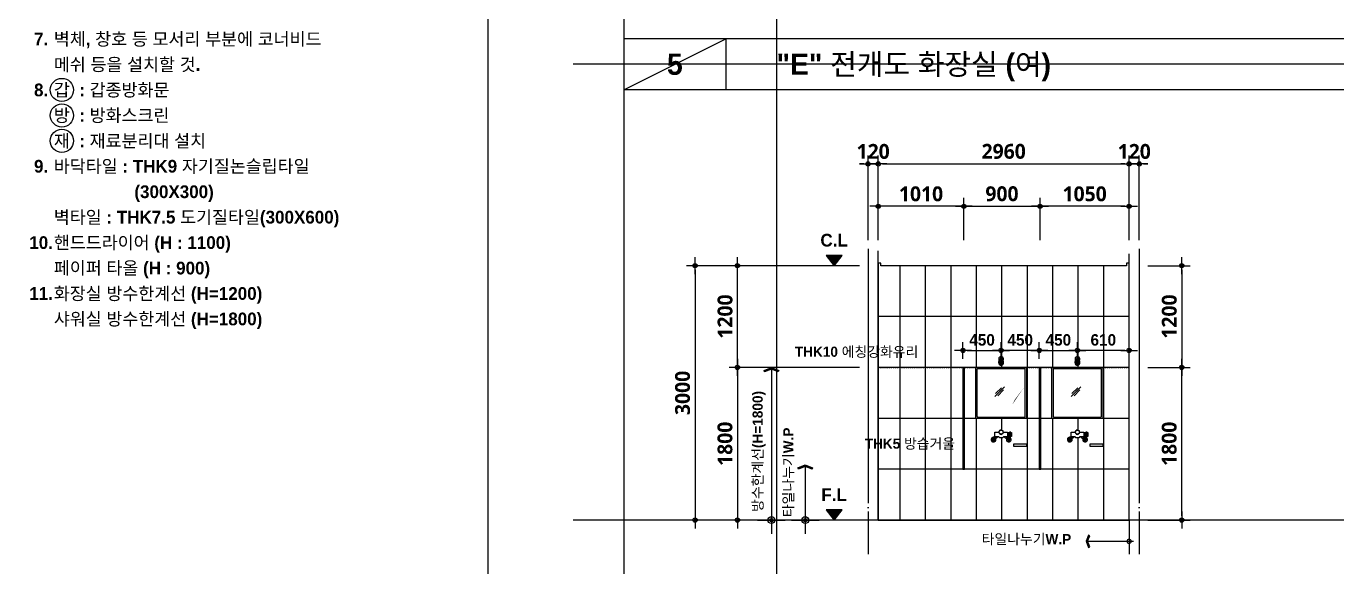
# Model space of a CAD drawing. Header units: millimetres. Extents: x 0 to 336000, y 0 to 30768.
# Drawn here: x 78549 to 94008, y 15100 to 21473 of the extents above; entities that cross this region are included whole.
import ezdxf
from ezdxf.enums import TextEntityAlignment as Align

# ---------------------------------------------------------------- set-up
doc = ezdxf.new("R2010")
doc.units = ezdxf.units.MM
doc.header["$LTSCALE"] = 50
doc.linetypes.add('CEN', pattern=[62, 60, -1, 0, -1])
doc.linetypes.add('HID', pattern=[0.5, 0.25, -0.25])
doc.layers.get('Defpoints').update_dxf_attribs({"color": 153})
for name, color, linetype in [('A-ANNO-DIM', 4, 'Continuous'), ('A-ANNO-GRA1', 7, 'Continuous'), ('A-ANNO-LEAD', 4, 'Continuous'), ('A-ANNO-SYMB', 7, 'Continuous'), ('A-ANNO-TEXT1', 7, 'Continuous'), ('A-ANNO-TITL', 7, 'Continuous'), ('A-CEN', 1, 'CEN'), ('A-FLOR-TOIL-ELE2', 4, 'Continuous'), ('A-FLOR-TOIL-TILE', 8, 'Continuous'), ('A-FLOR-TOIL-WALL', 6, 'Continuous'), ('A-ST-AXIS-DIM', 7, 'Continuous'), ('A-TOIL-FUR', 5, 'Continuous'), ('CEN', 1, 'Continuous'), ('DIM', 7, 'Continuous'), ('ELE2', 3, 'Continuous'), ('FUR', 4, 'Continuous'), ('HAT', 5, 'Continuous'), ('HID', 7, 'HID')]:
    doc.layers.add(name, color=color, linetype=linetype)
doc.layers.add('G(그리드1)', color=185, linetype='Continuous', plot=False)
doc.layers.add('G(그리드2)', color=235, linetype='Continuous', plot=False)
doc.styles.add('2020음성 1차', font='나눔고딕Bold.ttf')
doc.styles.add('SH_진천_나눔', font='')
doc.styles.get('SH_진천_나눔').set_extended_font_data('NanumGothic', bold=True)
doc.dimstyles.new('SHP 50', dxfattribs={"dimscale": 50, "dimtxt": 3.5, "dimasz": 1, "dimexe": 2, "dimexo": 2, "dimgap": 1, "dimtad": 1, "dimdec": 0, "dimzin": 0, "dimdsep": 46, "dimtxsty": 'SH_진천_나눔', "dimblk": 'DIMDOT', "dimcen": 0.09, "dimclrd": 256, "dimclre": 256, "dimclrt": 3, "dimadec": 0, "dimazin": 1, "dimtfac": 1, "dimtdec": 0, "dimtix": 1, "dimtmove": 2, "dimatfit": 0, "dimldrblk": 'DIMDOT', "dimfxl": 1, "dimtolj": 1, "dimtzin": 0, "dimlwd": -1, "dimlwe": -1, "dimarcsym": 0})
doc.dimstyles.new('SHP 50내부', dxfattribs={"dimscale": 50, "dimtxt": 2.7, "dimasz": 1, "dimexe": 2, "dimexo": 2, "dimgap": 1, "dimtad": 1, "dimdec": 0, "dimzin": 0, "dimdsep": 46, "dimtxsty": '2020음성 1차', "dimblk": 'DIMDOT', "dimcen": 0.09, "dimclrd": 256, "dimclre": 256, "dimclrt": 3, "dimadec": 0, "dimazin": 1, "dimtfac": 1, "dimtdec": 0, "dimtix": 1, "dimtmove": 2, "dimatfit": 0, "dimldrblk": 'DIMDOT', "dimfxl": 1, "dimtolj": 1, "dimtzin": 0, "dimlwd": -1, "dimlwe": -1, "dimarcsym": 0})

# ---------------------------------------------------------------- blocks, each defined once
blk = doc.blocks.new('DIMDOT')
at = {"color": 0}
blk.add_line((-2, 0), (2, 0), dxfattribs=at)
for radius in [0.5, 0.25]:
    blk.add_circle((0, 0), radius, dxfattribs=at)
blk = doc.blocks.new('*D21305')
at = {"layer": 'A-ST-AXIS-DIM'}
for p, q in [((88479, 18950), (88479, 19950)), ((88599, 18950), (88599, 19950)), ((88429, 19850), (88379, 19850)), ((88599, 19850), (88479, 19850)), ((88649, 19850), (88699, 19850))]:
    blk.add_line(p, q, dxfattribs=at)
at = {"layer": 'Defpoints', "color": 0}
for p in [(88479, 19850), (88479, 18850), (88599, 18850)]:
    blk.add_point(p, dxfattribs=at)
at = {"layer": 'A-ST-AXIS-DIM', "linetype": 'ByBlock', "xscale": 50, "yscale": 50, "zscale": 50}
blk.add_blockref('DIMDOT', (88479, 19850), dxfattribs=at)
at = {"layer": 'A-ST-AXIS-DIM', "linetype": 'ByBlock', "xscale": 50, "yscale": 50, "zscale": 50, "rotation": 180}
blk.add_blockref('DIMDOT', (88599, 19850), dxfattribs=at)
at = {"layer": 'A-ST-AXIS-DIM', "color": 3, "insert": (88539, 19996), "char_height": 175, "attachment_point": 5, "style": 'SH_진천_나눔'}
blk.add_mtext('\\A1;120', dxfattribs=at)
blk = doc.blocks.new('*D21306')
at = {"layer": 'A-ST-AXIS-DIM'}
for p, q in [((88599, 18950), (88599, 19950)), ((91559, 18950), (91559, 19950)), ((88649, 19850), (91509, 19850))]:
    blk.add_line(p, q, dxfattribs=at)
at = {"layer": 'Defpoints', "color": 0}
for p in [(91559, 19850), (88599, 18850), (91559, 18850)]:
    blk.add_point(p, dxfattribs=at)
at = {"layer": 'A-ST-AXIS-DIM', "linetype": 'ByBlock', "xscale": 50, "yscale": 50, "zscale": 50, "rotation": 180}
blk.add_blockref('DIMDOT', (88599, 19850), dxfattribs=at)
at = {"layer": 'A-ST-AXIS-DIM', "linetype": 'ByBlock', "xscale": 50, "yscale": 50, "zscale": 50}
blk.add_blockref('DIMDOT', (91559, 19850), dxfattribs=at)
at = {"layer": 'A-ST-AXIS-DIM', "color": 3, "insert": (90079, 19997), "char_height": 175, "attachment_point": 5, "style": 'SH_진천_나눔'}
blk.add_mtext('\\A1;2960', dxfattribs=at)
blk = doc.blocks.new('*D21307')
at = {"layer": 'A-ST-AXIS-DIM'}
for p, q in [((91559, 18950), (91559, 19950)), ((91679, 18950), (91679, 19950)), ((91509, 19850), (91459, 19850)), ((91559, 19850), (91679, 19850)), ((91729, 19850), (91779, 19850))]:
    blk.add_line(p, q, dxfattribs=at)
at = {"layer": 'Defpoints', "color": 0}
for p in [(91679, 19850), (91559, 18850), (91679, 18850)]:
    blk.add_point(p, dxfattribs=at)
at = {"layer": 'A-ST-AXIS-DIM', "linetype": 'ByBlock', "xscale": 50, "yscale": 50, "zscale": 50}
blk.add_blockref('DIMDOT', (91559, 19850), dxfattribs=at)
at = {"layer": 'A-ST-AXIS-DIM', "linetype": 'ByBlock', "xscale": 50, "yscale": 50, "zscale": 50, "rotation": 180}
blk.add_blockref('DIMDOT', (91679, 19850), dxfattribs=at)
at = {"layer": 'A-ST-AXIS-DIM', "color": 3, "insert": (91619, 19996), "char_height": 175, "attachment_point": 5, "style": 'SH_진천_나눔'}
blk.add_mtext('\\A1;120', dxfattribs=at)
blk = doc.blocks.new('*D21308')
at = {"layer": 'A-ST-AXIS-DIM'}
for p, q in [((88379, 18650), (86339, 18650)), ((86439, 18600), (86439, 15700)), ((88379, 15650), (86339, 15650))]:
    blk.add_line(p, q, dxfattribs=at)
at = {"layer": 'Defpoints', "color": 0}
for p in [(88479, 18650), (86439, 15650), (88479, 15650)]:
    blk.add_point(p, dxfattribs=at)
at = {"layer": 'A-ST-AXIS-DIM', "linetype": 'ByBlock', "xscale": 50, "yscale": 50, "zscale": 50}
for p, rotation in [((86439, 18650), 90), ((86439, 15650), 270)]:
    blk.add_blockref('DIMDOT', p, dxfattribs=dict(at, rotation=rotation))
at = {"layer": 'A-ST-AXIS-DIM', "color": 3, "insert": (86292, 17150), "char_height": 175, "attachment_point": 5, "rotation": 90, "style": 'SH_진천_나눔'}
blk.add_mtext('\\A1;3000', dxfattribs=at)
blk = doc.blocks.new('*D21309')
at = {"layer": 'A-ST-AXIS-DIM'}
for p, q in [((88379, 18650), (86839, 18650)), ((86939, 17500), (86939, 18600)), ((88379, 17450), (86839, 17450))]:
    blk.add_line(p, q, dxfattribs=at)
at = {"layer": 'Defpoints', "color": 0}
for p in [(86939, 18650), (88479, 18650), (88479, 17450)]:
    blk.add_point(p, dxfattribs=at)
at = {"layer": 'A-ST-AXIS-DIM', "linetype": 'ByBlock', "xscale": 50, "yscale": 50, "zscale": 50}
for p, rotation in [((86939, 18650), 90), ((86939, 17450), 270)]:
    blk.add_blockref('DIMDOT', p, dxfattribs=dict(at, rotation=rotation))
at = {"layer": 'A-ST-AXIS-DIM', "color": 3, "insert": (86793, 18050), "char_height": 175, "attachment_point": 5, "rotation": 90, "style": 'SH_진천_나눔'}
blk.add_mtext('\\A1;1200', dxfattribs=at)
blk = doc.blocks.new('*D21310')
at = {"layer": 'A-ST-AXIS-DIM'}
for p, q in [((88379, 17450), (86839, 17450)), ((86939, 17400), (86939, 15700)), ((88379, 15650), (86839, 15650))]:
    blk.add_line(p, q, dxfattribs=at)
at = {"layer": 'Defpoints', "color": 0}
for p in [(88479, 17450), (86939, 15650), (88479, 15650)]:
    blk.add_point(p, dxfattribs=at)
at = {"layer": 'A-ST-AXIS-DIM', "linetype": 'ByBlock', "xscale": 50, "yscale": 50, "zscale": 50}
for p, rotation in [((86939, 17450), 90), ((86939, 15650), 270)]:
    blk.add_blockref('DIMDOT', p, dxfattribs=dict(at, rotation=rotation))
at = {"layer": 'A-ST-AXIS-DIM', "color": 3, "insert": (86792, 16550), "char_height": 175, "attachment_point": 5, "rotation": 90, "style": 'SH_진천_나눔'}
blk.add_mtext('\\A1;1800', dxfattribs=at)
blk = doc.blocks.new('*D21311')
at = {"layer": 'A-ST-AXIS-DIM'}
for p, q in [((91779, 17450), (92279, 17450)), ((92179, 15700), (92179, 17400)), ((91779, 15650), (92279, 15650))]:
    blk.add_line(p, q, dxfattribs=at)
at = {"layer": 'Defpoints', "color": 0}
for p in [(91679, 17450), (92179, 17450), (91679, 15650)]:
    blk.add_point(p, dxfattribs=at)
at = {"layer": 'A-ST-AXIS-DIM', "linetype": 'ByBlock', "xscale": 50, "yscale": 50, "zscale": 50}
for p, rotation in [((92179, 17450), 90), ((92179, 15650), 270)]:
    blk.add_blockref('DIMDOT', p, dxfattribs=dict(at, rotation=rotation))
at = {"layer": 'A-ST-AXIS-DIM', "color": 3, "insert": (92032, 16550), "char_height": 175, "attachment_point": 5, "rotation": 90, "style": 'SH_진천_나눔'}
blk.add_mtext('\\A1;1800', dxfattribs=at)
blk = doc.blocks.new('*D21312')
at = {"layer": 'A-ST-AXIS-DIM'}
for p, q in [((91779, 18650), (92279, 18650)), ((92179, 18600), (92179, 17500)), ((91779, 17450), (92279, 17450))]:
    blk.add_line(p, q, dxfattribs=at)
at = {"layer": 'Defpoints', "color": 0}
for p in [(91679, 18650), (91679, 17450), (92179, 17450)]:
    blk.add_point(p, dxfattribs=at)
at = {"layer": 'A-ST-AXIS-DIM', "linetype": 'ByBlock', "xscale": 50, "yscale": 50, "zscale": 50}
for p, rotation in [((92179, 18650), 90), ((92179, 17450), 270)]:
    blk.add_blockref('DIMDOT', p, dxfattribs=dict(at, rotation=rotation))
at = {"layer": 'A-ST-AXIS-DIM', "color": 3, "insert": (92033, 18050), "char_height": 175, "attachment_point": 5, "rotation": 90, "style": 'SH_진천_나눔'}
blk.add_mtext('\\A1;1200', dxfattribs=at)
blk = doc.blocks.new('*D21313')
at = {"layer": 'A-ST-AXIS-DIM'}
for p, q in [((88599, 18950), (88599, 19450)), ((89559, 19350), (88649, 19350)), ((89609, 18950), (89609, 19450))]:
    blk.add_line(p, q, dxfattribs=at)
at = {"layer": 'Defpoints', "color": 0}
for p in [(88599, 19350), (88599, 18850), (89609, 18850)]:
    blk.add_point(p, dxfattribs=at)
at = {"layer": 'A-ST-AXIS-DIM', "linetype": 'ByBlock', "xscale": 50, "yscale": 50, "zscale": 50, "rotation": 180}
blk.add_blockref('DIMDOT', (88599, 19350), dxfattribs=at)
at = {"layer": 'A-ST-AXIS-DIM', "linetype": 'ByBlock', "xscale": 50, "yscale": 50, "zscale": 50}
blk.add_blockref('DIMDOT', (89609, 19350), dxfattribs=at)
at = {"layer": 'A-ST-AXIS-DIM', "color": 3, "insert": (89104, 19496), "char_height": 175, "attachment_point": 5, "style": 'SH_진천_나눔'}
blk.add_mtext('\\A1;1010', dxfattribs=at)
blk = doc.blocks.new('ARROWX')
blk.add_lwpolyline([(-0.2, -0.5), (-0.293, -0.463), (-0.108, 0), (-0.293, 0.463), (-0.2, 0.5), (0, 0)], close=True)
for points in [[(-0.2, 0.5), (-0.293, 0.463), (0, 0), (-0.108, 0)], [(0, 0), (-0.108, 0), (-0.2, -0.5), (-0.293, -0.463)]]:
    blk.add_solid(points)
blk = doc.blocks.new('Z_DOT')
at = {"layer": 'DIM', "color": 0}
for p, q in [((0, -3), (0, 3)), ((-3, 0), (3, 0))]:
    blk.add_line(p, q, dxfattribs=at)
for radius in [0.75, 0.375]:
    blk.add_circle((0, 0), radius, dxfattribs=at)
blk = doc.blocks.new('*D21314')
at = {"layer": 'A-ST-AXIS-DIM'}
for p, q in [((89609, 18950), (89609, 19450)), ((89659, 19350), (90459, 19350)), ((90509, 18950), (90509, 19450))]:
    blk.add_line(p, q, dxfattribs=at)
at = {"layer": 'Defpoints', "color": 0}
for p in [(90509, 19350), (89609, 18850), (90509, 18850)]:
    blk.add_point(p, dxfattribs=at)
at = {"layer": 'A-ST-AXIS-DIM', "linetype": 'ByBlock', "xscale": 50, "yscale": 50, "zscale": 50, "rotation": 180}
blk.add_blockref('DIMDOT', (89609, 19350), dxfattribs=at)
at = {"layer": 'A-ST-AXIS-DIM', "linetype": 'ByBlock', "xscale": 50, "yscale": 50, "zscale": 50}
blk.add_blockref('DIMDOT', (90509, 19350), dxfattribs=at)
at = {"layer": 'A-ST-AXIS-DIM', "color": 3, "insert": (90059, 19497), "char_height": 175, "attachment_point": 5, "style": 'SH_진천_나눔'}
blk.add_mtext('\\A1;900', dxfattribs=at)
blk = doc.blocks.new('*D21315')
at = {"layer": 'A-ST-AXIS-DIM'}
for p, q in [((90509, 18950), (90509, 19450)), ((91509, 19350), (90559, 19350)), ((91559, 18950), (91559, 19450))]:
    blk.add_line(p, q, dxfattribs=at)
at = {"layer": 'Defpoints', "color": 0}
for p in [(90509, 19350), (90509, 18850), (91559, 18850)]:
    blk.add_point(p, dxfattribs=at)
at = {"layer": 'A-ST-AXIS-DIM', "linetype": 'ByBlock', "xscale": 50, "yscale": 50, "zscale": 50, "rotation": 180}
blk.add_blockref('DIMDOT', (90509, 19350), dxfattribs=at)
at = {"layer": 'A-ST-AXIS-DIM', "linetype": 'ByBlock', "xscale": 50, "yscale": 50, "zscale": 50}
blk.add_blockref('DIMDOT', (91559, 19350), dxfattribs=at)
at = {"layer": 'A-ST-AXIS-DIM', "color": 3, "insert": (91034, 19496), "char_height": 175, "attachment_point": 5, "style": 'SH_진천_나눔'}
blk.add_mtext('\\A1;1050', dxfattribs=at)
blk = doc.blocks.new('_CIDOTB')
at = {"color": 0, "linetype": 'ByBlock'}
blk.add_line((2, 0), (-1, 0), dxfattribs=at)
blk.add_circle((0, 0), 0.5, dxfattribs=at)
blk = doc.blocks.new('샤워기-E')
at = {"layer": 'A-TOIL-FUR', "color": 0}
blk.add_lwpolyline([(300, 1800), (300, 1200), (-300, 1200), (-300, 1800)], close=True, dxfattribs=at)
blk.add_lwpolyline([(-275, 1215), (275, 1215, 0.414214), (285, 1225), (285, 1775, 0.414214), (275, 1785), (-275, 1785, 0.414214), (-285, 1775), (-285, 1225, 0.414214)], format="xyb", close=True, dxfattribs=at)
at = {"layer": 'FUR', "color": 8}
for p, q in [((-27, 1854), (-27, 1866)), ((-25, 1857), (-25, 1869)), ((-21, 1861), (-21, 1874)), ((-14, 1865), (-14, 1878)), ((0, 1868), (0, 1881)), ((14, 1865), (14, 1878)), ((21, 1861), (21, 1874)), ((25, 1857), (25, 1869)), ((27, 1854), (27, 1866)), ((-20, 1845), (-20, 1841)), ((20, 1845), (20, 1841)), ((-84, 966), (-66, 970)), ((-84, 964), (-65, 968)), ((84, 964), (65, 968)), ((84, 966), (66, 970))]:
    blk.add_line(p, q, dxfattribs=at)
at = {"layer": 'FUR'}
for p, q in [((-25, 1848), (-25, 1845)), ((25, 1848), (25, 1845))]:
    blk.add_line(p, q, dxfattribs=at)
at = {"layer": 'FUR', "color": 0}
for p, q in [((-75, 992), (-99, 958)), ((-37, 982), (-81, 942)), ((37, 982), (81, 942)), ((75, 1033), (95, 1033)), ((75, 987), (95, 987)), ((79, 987), (99, 958)), ((100, 1033), (103, 1033)), ((100, 987), (103, 987)), ((108, 1033), (111, 1033)), ((108, 987), (111, 987))]:
    blk.add_line(p, q, dxfattribs=at)
for points in [[(28, 1848), (28, 1870, 0.133256), (26, 1877, 0.106756), (20, 1884, 0.082828), (11, 1888, 0.071352), (0, 1890, 0.071352), (-11, 1888, 0.082828), (-20, 1884, 0.106756), (-26, 1877, 0.133256), (-28, 1870), (-28, 1848)], [(21, 1835, 0.090489), (26, 1841, 0.133256), (28, 1848, 0.133256), (26, 1855, 0.106756), (20, 1862, 0.082828), (11, 1866, 0.071352), (0, 1868, 0.071352), (-11, 1866, 0.082828), (-20, 1862, 0.106756), (-26, 1855, 0.133256), (-28, 1848)], [(-9, 1889), (-9, 1900, -0.098491), (-8, 1903, -0.098491), (-6, 1906, -0.098491), (-3, 1908, -0.098491), (0, 1909, -0.098491), (3, 1908, -0.098491), (6, 1906, -0.098491), (8, 1903, -0.098491), (9, 1900), (9, 1889)], [(-28, 1848, 0.133256), (-26, 1841, 0.090489), (-21, 1835)], [(28, 1038), (70, 1038, -0.414214), (75, 1033), (75, 987, -0.414214), (70, 982), (30, 982, 0.414214), (20, 972), (-20, 972, 0.414214), (-30, 982), (-70, 982, -0.414214), (-75, 987), (-75, 1033, -0.414214), (-70, 1038), (-28, 1038)], [(24, 1052, -0.558295), (14, 1062, 0.267949), (-14, 1062, -0.558295), (-24, 1052, 0.267949), (-24, 1024, -0.558295), (-14, 1014, 0.267949), (14, 1014, -0.558295), (24, 1024, 0.267949), (24, 1052)]]:
    blk.add_lwpolyline(points, format="xyb", dxfattribs=at)
at = {"layer": 'FUR', "color": 8}
for points in [[(28, 1861, 0.133256), (26, 1868, 0.106756), (20, 1875, 0.082828), (11, 1879, 0.071352), (0, 1881, 0.071352), (-11, 1879, 0.082828), (-20, 1875, 0.106756), (-26, 1868, 0.133256), (-28, 1861)], [(25, 1848, 0.133256), (23, 1855, 0.106756), (18, 1861, 0.082828), (10, 1864, 0.071352), (0, 1866, 0.071352), (-10, 1864, 0.082828), (-18, 1861, 0.106756), (-23, 1855, 0.133256), (-25, 1848)], [(20, 1845, 0.133256), (19, 1850, 0.106756), (14, 1855, 0.082828), (8, 1858, 0.071352), (0, 1859, 0.071352), (-8, 1858, 0.082828), (-14, 1855, 0.106756), (-19, 1850, 0.133256), (-20, 1845)]]:
    blk.add_lwpolyline(points, format="xyb", dxfattribs=at)
at = {"layer": 'FUR', "color": 0, "elevation": 0}
for points in [[(-25, 1845, 0.133256), (-23, 1838, 0.106756), (-18, 1832, 0.082828), (-10, 1828, 0.071352), (0, 1827, 0.071352), (10, 1828, 0.082828), (18, 1832, 0.106756), (23, 1838, 0.133256), (25, 1845, 0.133256), (23, 1851, 0.106756), (18, 1857, 0.082828), (10, 1861, 0.071352), (0, 1862, 0.071352), (-10, 1861, 0.082828), (-18, 1857, 0.106756), (-23, 1851, 0.133256)], [(-20, 1841, 0.133256), (-19, 1836, 0.106756), (-14, 1831, 0.082828), (-8, 1828, 0.071352), (0, 1827, 0.071352), (8, 1828, 0.082828), (14, 1831, 0.106756), (19, 1836, 0.133256), (20, 1841, 0.133256), (19, 1846, 0.106756), (14, 1851, 0.082828), (8, 1854, 0.071352), (0, 1855, 0.071352), (-8, 1854, 0.082828), (-14, 1851, 0.106756), (-19, 1846, 0.133256)]]:
    blk.add_lwpolyline(points, format="xyb", close=True, dxfattribs=at)
at = {"layer": 'FUR', "color": 8, "elevation": 0}
for points in [[(-19, 1841, 0.133256), (-19, 1841, 0.106756), (-18, 1840, 0.082828), (-18, 1840, 0.071352), (-17, 1840, 0.071352), (-16, 1840, 0.082828), (-16, 1840, 0.106756), (-15, 1841, 0.133256), (-15, 1841, 0.133256), (-15, 1842, 0.106756), (-16, 1842, 0.082828), (-16, 1842, 0.071352), (-17, 1843, 0.071352), (-18, 1842, 0.082828), (-18, 1842, 0.106756), (-19, 1842, 0.133256)], [(-17, 1846, 0.133256), (-17, 1845, 0.106756), (-17, 1845, 0.082828), (-16, 1844, 0.071352), (-15, 1844, 0.071352), (-15, 1844, 0.082828), (-14, 1845, 0.106756), (-13, 1845, 0.133256), (-13, 1846, 0.133256), (-13, 1846, 0.106756), (-14, 1847, 0.082828), (-15, 1847, 0.071352), (-15, 1847, 0.071352), (-16, 1847, 0.082828), (-17, 1847, 0.106756), (-17, 1846, 0.133256)], [(-17, 1836, -0.133256), (-17, 1837, -0.106756), (-17, 1837, -0.082828), (-16, 1838, -0.071352), (-15, 1838, -0.071352), (-15, 1838, -0.082828), (-14, 1837, -0.106756), (-13, 1837, -0.133256), (-13, 1836, -0.133256), (-13, 1836, -0.106756), (-14, 1835, -0.082828), (-15, 1835, -0.071352), (-15, 1835, -0.071352), (-16, 1835, -0.082828), (-17, 1835, -0.106756), (-17, 1836, -0.133256)], [(-14, 1849, 0.133256), (-14, 1849, 0.106756), (-13, 1848, 0.082828), (-12, 1848, 0.071352), (-12, 1848, 0.071352), (-11, 1848, 0.082828), (-10, 1848, 0.106756), (-10, 1849, 0.133256), (-10, 1849, 0.133256), (-10, 1850, 0.106756), (-10, 1850, 0.082828), (-11, 1850, 0.071352), (-12, 1851, 0.071352), (-12, 1850, 0.082828), (-13, 1850, 0.106756), (-14, 1850, 0.133256)], [(-14, 1833, -0.133256), (-14, 1834, -0.106756), (-13, 1834, -0.082828), (-12, 1834, -0.071352), (-12, 1834, -0.071352), (-11, 1834, -0.082828), (-10, 1834, -0.106756), (-10, 1834, -0.133256), (-10, 1833, -0.133256), (-10, 1833, -0.106756), (-10, 1832, -0.082828), (-11, 1832, -0.071352), (-12, 1832, -0.071352), (-12, 1832, -0.082828), (-13, 1832, -0.106756), (-14, 1833, -0.133256)], [(-11, 1841, 0.133256), (-11, 1841, 0.106756), (-10, 1840, 0.082828), (-10, 1840, 0.071352), (-9, 1840, 0.071352), (-8, 1840, 0.082828), (-8, 1840, 0.106756), (-7, 1841, 0.133256), (-7, 1841, 0.133256), (-7, 1842, 0.106756), (-8, 1842, 0.082828), (-8, 1842, 0.071352), (-9, 1843, 0.071352), (-10, 1842, 0.082828), (-10, 1842, 0.106756), (-11, 1842, 0.133256)], [(-9, 1851, 0.133256), (-8, 1851, 0.106756), (-8, 1850, 0.082828), (-7, 1850, 0.071352), (-7, 1850, 0.071352), (-6, 1850, 0.082828), (-5, 1850, 0.106756), (-5, 1851, 0.133256), (-5, 1851, 0.133256), (-5, 1852, 0.106756), (-5, 1852, 0.082828), (-6, 1853, 0.071352), (-7, 1853, 0.071352), (-7, 1853, 0.082828), (-8, 1852, 0.106756), (-8, 1852, 0.133256)], [(-9, 1831, -0.133256), (-8, 1831, -0.106756), (-8, 1832, -0.082828), (-7, 1832, -0.071352), (-7, 1832, -0.071352), (-6, 1832, -0.082828), (-5, 1832, -0.106756), (-5, 1831, -0.133256), (-5, 1831, -0.133256), (-5, 1830, -0.106756), (-5, 1830, -0.082828), (-6, 1830, -0.071352), (-7, 1829, -0.071352), (-7, 1830, -0.082828), (-8, 1830, -0.106756), (-8, 1830, -0.133256)], [(-8, 1845, 0.133256), (-8, 1845, 0.106756), (-8, 1844, 0.082828), (-7, 1844, 0.071352), (-6, 1844, 0.071352), (-5, 1844, 0.082828), (-5, 1844, 0.106756), (-4, 1845, 0.133256), (-4, 1845, 0.133256), (-4, 1846, 0.106756), (-5, 1846, 0.082828), (-5, 1847, 0.071352), (-6, 1847, 0.071352), (-7, 1847, 0.082828), (-8, 1846, 0.106756), (-8, 1846, 0.133256)], [(-8, 1837, -0.133256), (-8, 1837, -0.106756), (-8, 1838, -0.082828), (-7, 1838, -0.071352), (-6, 1838, -0.071352), (-5, 1838, -0.082828), (-5, 1838, -0.106756), (-4, 1837, -0.133256), (-4, 1837, -0.133256), (-4, 1836, -0.106756), (-5, 1836, -0.082828), (-5, 1835, -0.071352), (-6, 1835, -0.071352), (-7, 1835, -0.082828), (-8, 1836, -0.106756), (-8, 1836, -0.133256)], [(-2, 1852, 0.133256), (-2, 1852, 0.106756), (-1, 1851, 0.082828), (-1, 1851, 0.071352), (0, 1851, 0.071352), (1, 1851, 0.082828), (1, 1851, 0.106756), (2, 1852, 0.133256), (2, 1852, 0.133256), (2, 1853, 0.106756), (1, 1853, 0.082828), (1, 1854, 0.071352), (0, 1854, 0.071352), (-1, 1854, 0.082828), (-1, 1853, 0.106756), (-2, 1853, 0.133256)], [(-2, 1847, 0.133256), (-2, 1847, 0.106756), (-1, 1846, 0.082828), (-1, 1846, 0.071352), (0, 1846, 0.071352), (1, 1846, 0.082828), (1, 1846, 0.106756), (2, 1847, 0.133256), (2, 1847, 0.133256), (2, 1848, 0.106756), (1, 1848, 0.082828), (1, 1848, 0.071352), (0, 1849, 0.071352), (-1, 1848, 0.082828), (-1, 1848, 0.106756), (-2, 1848, 0.133256)], [(-2, 1841, 0.133256), (-2, 1841, 0.106756), (-1, 1840, 0.082828), (-1, 1840, 0.071352), (0, 1840, 0.071352), (1, 1840, 0.082828), (1, 1840, 0.106756), (2, 1841, 0.133256), (2, 1841, 0.133256), (2, 1842, 0.106756), (1, 1842, 0.082828), (1, 1842, 0.071352), (0, 1843, 0.071352), (-1, 1842, 0.082828), (-1, 1842, 0.106756), (-2, 1842, 0.133256)], [(-2, 1835, 0.133256), (-2, 1835, 0.106756), (-1, 1834, 0.082828), (-1, 1834, 0.071352), (0, 1834, 0.071352), (1, 1834, 0.082828), (1, 1834, 0.106756), (2, 1835, 0.133256), (2, 1835, 0.133256), (2, 1836, 0.106756), (1, 1836, 0.082828), (1, 1836, 0.071352), (0, 1837, 0.071352), (-1, 1836, 0.082828), (-1, 1836, 0.106756), (-2, 1836, 0.133256)], [(-2, 1830, 0.133256), (-2, 1829, 0.106756), (-1, 1829, 0.082828), (-1, 1829, 0.071352), (0, 1829, 0.071352), (1, 1829, 0.082828), (1, 1829, 0.106756), (2, 1829, 0.133256), (2, 1830, 0.133256), (2, 1830, 0.106756), (1, 1831, 0.082828), (1, 1831, 0.071352), (0, 1831, 0.071352), (-1, 1831, 0.082828), (-1, 1831, 0.106756), (-2, 1830, 0.133256)], [(8, 1845, -0.133256), (8, 1845, -0.106756), (8, 1844, -0.082828), (7, 1844, -0.071352), (6, 1844, -0.071352), (5, 1844, -0.082828), (5, 1844, -0.106756), (4, 1845, -0.133256), (4, 1845, -0.133256), (4, 1846, -0.106756), (5, 1846, -0.082828), (5, 1847, -0.071352), (6, 1847, -0.071352), (7, 1847, -0.082828), (8, 1846, -0.106756), (8, 1846, -0.133256)], [(8, 1837, 0.133256), (8, 1837, 0.106756), (8, 1838, 0.082828), (7, 1838, 0.071352), (6, 1838, 0.071352), (5, 1838, 0.082828), (5, 1838, 0.106756), (4, 1837, 0.133256), (4, 1837, 0.133256), (4, 1836, 0.106756), (5, 1836, 0.082828), (5, 1835, 0.071352), (6, 1835, 0.071352), (7, 1835, 0.082828), (8, 1836, 0.106756), (8, 1836, 0.133256)], [(9, 1851, -0.133256), (8, 1851, -0.106756), (8, 1850, -0.082828), (7, 1850, -0.071352), (7, 1850, -0.071352), (6, 1850, -0.082828), (5, 1850, -0.106756), (5, 1851, -0.133256), (5, 1851, -0.133256), (5, 1852, -0.106756), (5, 1852, -0.082828), (6, 1853, -0.071352), (7, 1853, -0.071352), (7, 1853, -0.082828), (8, 1852, -0.106756), (8, 1852, -0.133256)], [(9, 1831, 0.133256), (8, 1831, 0.106756), (8, 1832, 0.082828), (7, 1832, 0.071352), (7, 1832, 0.071352), (6, 1832, 0.082828), (5, 1832, 0.106756), (5, 1831, 0.133256), (5, 1831, 0.133256), (5, 1830, 0.106756), (5, 1830, 0.082828), (6, 1830, 0.071352), (7, 1829, 0.071352), (7, 1830, 0.082828), (8, 1830, 0.106756), (8, 1830, 0.133256)], [(7, 1841, 0.133256), (7, 1841, 0.106756), (8, 1840, 0.082828), (8, 1840, 0.071352), (9, 1840, 0.071352), (10, 1840, 0.082828), (10, 1840, 0.106756), (11, 1841, 0.133256), (11, 1841, 0.133256), (11, 1842, 0.106756), (10, 1842, 0.082828), (10, 1842, 0.071352), (9, 1843, 0.071352), (8, 1842, 0.082828), (8, 1842, 0.106756), (7, 1842, 0.133256)], [(14, 1849, -0.133256), (14, 1849, -0.106756), (13, 1848, -0.082828), (12, 1848, -0.071352), (12, 1848, -0.071352), (11, 1848, -0.082828), (10, 1848, -0.106756), (10, 1849, -0.133256), (10, 1849, -0.133256), (10, 1850, -0.106756), (10, 1850, -0.082828), (11, 1850, -0.071352), (12, 1851, -0.071352), (12, 1850, -0.082828), (13, 1850, -0.106756), (14, 1850, -0.133256)], [(14, 1833, 0.133256), (14, 1834, 0.106756), (13, 1834, 0.082828), (12, 1834, 0.071352), (12, 1834, 0.071352), (11, 1834, 0.082828), (10, 1834, 0.106756), (10, 1834, 0.133256), (10, 1833, 0.133256), (10, 1833, 0.106756), (10, 1832, 0.082828), (11, 1832, 0.071352), (12, 1832, 0.071352), (12, 1832, 0.082828), (13, 1832, 0.106756), (14, 1833, 0.133256)], [(17, 1846, -0.133256), (17, 1845, -0.106756), (17, 1845, -0.082828), (16, 1844, -0.071352), (15, 1844, -0.071352), (15, 1844, -0.082828), (14, 1845, -0.106756), (13, 1845, -0.133256), (13, 1846, -0.133256), (13, 1846, -0.106756), (14, 1847, -0.082828), (15, 1847, -0.071352), (15, 1847, -0.071352), (16, 1847, -0.082828), (17, 1847, -0.106756), (17, 1846, -0.133256)], [(17, 1836, 0.133256), (17, 1837, 0.106756), (17, 1837, 0.082828), (16, 1838, 0.071352), (15, 1838, 0.071352), (15, 1838, 0.082828), (14, 1837, 0.106756), (13, 1837, 0.133256), (13, 1836, 0.133256), (13, 1836, 0.106756), (14, 1835, 0.082828), (15, 1835, 0.071352), (15, 1835, 0.071352), (16, 1835, 0.082828), (17, 1835, 0.106756), (17, 1836, 0.133256)], [(15, 1841, 0.133256), (15, 1841, 0.106756), (16, 1840, 0.082828), (16, 1840, 0.071352), (17, 1840, 0.071352), (18, 1840, 0.082828), (18, 1840, 0.106756), (19, 1841, 0.133256), (19, 1841, 0.133256), (19, 1842, 0.106756), (18, 1842, 0.082828), (18, 1842, 0.071352), (17, 1843, 0.071352), (16, 1842, 0.082828), (16, 1842, 0.106756), (15, 1842, 0.133256)]]:
    blk.add_lwpolyline(points, format="xyb", close=True, dxfattribs=at)
at = {"layer": 'FUR', "color": 0}
for points in [[(95, 1038), (100, 1038), (100, 982), (95, 982)], [(103, 1038), (103, 982), (108, 982), (108, 1038)], [(116, 982), (116, 1038), (111, 1038), (111, 982)], [(150, 870), (150, 900), (300, 900), (300, 870)]]:
    blk.add_lwpolyline(points, close=True, dxfattribs=at)
blk.add_lwpolyline([(116, 1033), (121, 1033), (121, 987), (116, 987)], dxfattribs=at)
for centre, radius in [((0, 1918), 4.35), ((0, 1038), 23)]:
    blk.add_circle(centre, radius, dxfattribs=at)
at = {"layer": 'FUR', "color": 8}
for centre, radius in [((-90, 950), 8.39), ((-90, 950), 6.39), ((-75, 967), 11.5), ((75, 967), 11.5), ((90, 950), 8.39), ((90, 950), 6.39)]:
    blk.add_circle(centre, radius, dxfattribs=at)
at = {"layer": 'FUR', "color": 0}
for centre, radius, start, end in [((0, 1900), 28, 321.3613, 218.6387), ((-90, 950), 28, 79.7376, 17.8971), ((-90, 950), 11.4, 138.8173, 318.8173), ((90, 950), 28, 162.1029, 100.2624), ((90, 950), 11.4, 221.1827, 41.1827)]:
    blk.add_arc(centre, radius, start, end, dxfattribs=at)
at = {"layer": 'FUR', "color": 8}
for centre, radius, start, end in [((-90, 950), 25, 82.8096, 14.825), ((-75, 967), 9.48, 18.2049, 186.1011), ((-75, 967), 9.48, 198.2049, 6.1011), ((90, 950), 25, 165.175, 97.1904), ((75, 967), 9.48, 173.8989, 341.7951), ((75, 967), 9.48, 353.8989, 161.7951)]:
    blk.add_arc(centre, radius, start, end, dxfattribs=at)
at = {"layer": 'HAT'}
for p, q in [((-75, 1457), (39, 1571)), ((-65, 1491), (4, 1561)), ((-40, 1465), (30, 1535))]:
    blk.add_line(p, q, dxfattribs=at)
blk = doc.blocks.new('*D21316')
at = {"layer": 'A-ANNO-DIM'}
for p, q in [((89599, 17550), (89599, 17750)), ((89649, 17650), (89999, 17650)), ((90049, 17550), (90049, 17750))]:
    blk.add_line(p, q, dxfattribs=at)
at = {"layer": 'Defpoints', "color": 0}
for p in [(90049, 17650), (89599, 17450), (90049, 17450)]:
    blk.add_point(p, dxfattribs=at)
at = {"layer": 'A-ANNO-DIM', "linetype": 'ByBlock', "xscale": 50, "yscale": 50, "zscale": 50, "rotation": 180}
blk.add_blockref('DIMDOT', (89599, 17650), dxfattribs=at)
at = {"layer": 'A-ANNO-DIM', "linetype": 'ByBlock', "xscale": 50, "yscale": 50, "zscale": 50}
blk.add_blockref('DIMDOT', (90049, 17650), dxfattribs=at)
at = {"layer": 'A-ANNO-DIM', "color": 3, "insert": (89824, 17774), "char_height": 135, "attachment_point": 5, "style": '2020음성 1차'}
blk.add_mtext('\\A1;450', dxfattribs=at)
blk = doc.blocks.new('*D21317')
at = {"layer": 'A-ANNO-DIM'}
for p, q in [((90049, 17550), (90049, 17750)), ((90449, 17650), (90099, 17650)), ((90499, 17550), (90499, 17750))]:
    blk.add_line(p, q, dxfattribs=at)
at = {"layer": 'Defpoints', "color": 0}
for p in [(90049, 17650), (90049, 17450), (90499, 17450)]:
    blk.add_point(p, dxfattribs=at)
at = {"layer": 'A-ANNO-DIM', "linetype": 'ByBlock', "xscale": 50, "yscale": 50, "zscale": 50, "rotation": 180}
blk.add_blockref('DIMDOT', (90049, 17650), dxfattribs=at)
at = {"layer": 'A-ANNO-DIM', "linetype": 'ByBlock', "xscale": 50, "yscale": 50, "zscale": 50}
blk.add_blockref('DIMDOT', (90499, 17650), dxfattribs=at)
at = {"layer": 'A-ANNO-DIM', "color": 3, "insert": (90274, 17774), "char_height": 135, "attachment_point": 5, "style": '2020음성 1차'}
blk.add_mtext('\\A1;450', dxfattribs=at)
blk = doc.blocks.new('*D21318')
at = {"layer": 'A-ANNO-DIM'}
for p, q in [((90499, 17550), (90499, 17750)), ((90549, 17650), (90899, 17650)), ((90949, 17550), (90949, 17750))]:
    blk.add_line(p, q, dxfattribs=at)
at = {"layer": 'Defpoints', "color": 0}
for p in [(90949, 17650), (90499, 17450), (90949, 17450)]:
    blk.add_point(p, dxfattribs=at)
at = {"layer": 'A-ANNO-DIM', "linetype": 'ByBlock', "xscale": 50, "yscale": 50, "zscale": 50, "rotation": 180}
blk.add_blockref('DIMDOT', (90499, 17650), dxfattribs=at)
at = {"layer": 'A-ANNO-DIM', "linetype": 'ByBlock', "xscale": 50, "yscale": 50, "zscale": 50}
blk.add_blockref('DIMDOT', (90949, 17650), dxfattribs=at)
at = {"layer": 'A-ANNO-DIM', "color": 3, "insert": (90724, 17774), "char_height": 135, "attachment_point": 5, "style": '2020음성 1차'}
blk.add_mtext('\\A1;450', dxfattribs=at)
blk = doc.blocks.new('*D21319')
at = {"layer": 'A-ANNO-DIM'}
for p, q in [((90949, 17550), (90949, 17750)), ((91509, 17650), (90999, 17650)), ((91559, 17550), (91559, 17750))]:
    blk.add_line(p, q, dxfattribs=at)
at = {"layer": 'Defpoints', "color": 0}
for p in [(90949, 17650), (90949, 17450), (91559, 17450)]:
    blk.add_point(p, dxfattribs=at)
at = {"layer": 'A-ANNO-DIM', "linetype": 'ByBlock', "xscale": 50, "yscale": 50, "zscale": 50, "rotation": 180}
blk.add_blockref('DIMDOT', (90949, 17650), dxfattribs=at)
at = {"layer": 'A-ANNO-DIM', "linetype": 'ByBlock', "xscale": 50, "yscale": 50, "zscale": 50}
blk.add_blockref('DIMDOT', (91559, 17650), dxfattribs=at)
at = {"layer": 'A-ANNO-DIM', "color": 3, "insert": (91254, 17774), "char_height": 135, "attachment_point": 5, "style": '2020음성 1차'}
blk.add_mtext('\\A1;610', dxfattribs=at)

msp = doc.modelspace()

# ---------------------------------------------------------------- hatches: boundary and pattern name
at = {"layer": 'A-ANNO-SYMB', "transparency": 33554687}
h = msp.add_hatch(color=256, dxfattribs=at)
h.dxf.hatch_style = 1
h.paths.add_polyline_path([(88174.2, 18770.5), (87983.2, 18770.5), (88078.7, 18650)])
h = msp.add_hatch(color=256, dxfattribs=at)
h.dxf.hatch_style = 1
h.paths.add_polyline_path([(88174.2, 15770.5), (87983.2, 15770.5), (88078.7, 15650)])

# ---------------------------------------------------------------- linework, layer by layer
for p, q in [((88598.7, 15650), (88598.7, 18825.4)), ((91558.7, 15650), (91558.7, 18788.5))]:
    msp.add_line(p, q)
at = {"layer": 'A-ANNO-GRA1'}
for p, q in [((119874.8, 21325), (85600, 21325)), ((86800, 21325), (86800, 20725)), ((119874.8, 20725), (85600, 20725))]:
    msp.add_line(p, q, dxfattribs=at)
msp.add_lwpolyline([(85600, 27100), (85600, 1600), (119874.8, 1600), (119874.8, 27100)], close=True, dxfattribs=at)
at = {"layer": 'A-ANNO-LEAD'}
for points in [[(89610.5, 17395.2, 0, 40, 0), (89543.6, 17494.8, 0, 0, 0), (89455.3, 17626.5, 0, 0, 0), (89205.3, 17626.5, 0, 0, 0)], [(90209.8, 17069.7, 0, 40, 0), (90094, 16881.6, 0, 0, 0), (89872, 16550.7, 0, 0, 0), (89622, 16550.7, 0, 0, 0)]]:
    msp.add_lwpolyline(points, format="xyseb", dxfattribs=at)
at = {"layer": 'A-ANNO-SYMB'}
for p, q in [((87338.7, 17431.4), (87338.7, 15751.4)), ((87738.7, 16275.4), (87738.7, 15812)), ((91072.6, 15400), (91458.7, 15400))]:
    msp.add_line(p, q, dxfattribs=at)
at = {"layer": 'A-ANNO-SYMB', "transparency": 33554687}
for points in [[(88174.2, 18770.5), (87983.2, 18770.5), (88078.7, 18650)], [(88174.2, 15770.5), (87983.2, 15770.5), (88078.7, 15650)]]:
    msp.add_lwpolyline(points, close=True, dxfattribs=at)
at = {"layer": 'A-ANNO-SYMB'}
for centre in [(78970.4, 20721.8), (78970.4, 20421.8), (78970.4, 20121.8)]:
    msp.add_circle(centre, 136.9, dxfattribs=at)
at = {"layer": 'A-CEN'}
for p, q in [((88478.7, 18850), (88478.7, 15250)), ((91678.7, 18850), (91678.7, 15250))]:
    msp.add_line(p, q, dxfattribs=at)
at = {"layer": 'A-FLOR-TOIL-TILE'}
for p, q in [((88858.7, 15650), (88858.7, 18650)), ((89158.7, 15650), (89158.7, 18650)), ((89458.7, 15650), (89458.7, 18650)), ((89758.7, 17450), (89758.7, 18650)), ((90058.7, 17450), (90058.7, 18650)), ((90358.7, 15650), (90358.7, 18650)), ((90658.7, 17450), (90658.7, 18650)), ((90958.7, 17450), (90958.7, 18650)), ((91258.7, 15650), (91258.7, 18650)), ((91558.7, 18050), (88598.7, 18050)), ((91558.7, 17450), (88598.7, 17450)), ((91558.7, 16850), (88598.7, 16850)), ((89758.7, 15650), (89758.7, 16850)), ((90058.7, 16714.2), (90058.7, 16850)), ((90658.7, 15650), (90658.7, 16850)), ((90958.7, 16714.2), (90958.7, 16850)), ((90058.7, 15650), (90058.7, 16622)), ((90958.7, 15650), (90958.7, 16622)), ((91558.7, 16250), (88598.7, 16250))]:
    msp.add_line(p, q, dxfattribs=at)
at = {"layer": 'A-FLOR-TOIL-WALL'}
for points in [[(89618.7, 17450), (89598.7, 17450), (89598.7, 16250), (89618.7, 16250)], [(90518.7, 17450), (90498.7, 17450), (90498.7, 16250), (90518.7, 16250)]]:
    msp.add_lwpolyline(points, close=True, dxfattribs=at)
at = {"layer": 'CEN'}
msp.add_line((91558.7, 15650), (91558.7, 15250), dxfattribs=at)
at = {"layer": 'Defpoints'}
msp.add_lwpolyline([(84000, 0), (84000, 29700), (42000, 29700), (42000, 0)], close=True, dxfattribs=at)
at = {"layer": 'ELE2'}
msp.add_lwpolyline([(91558.7, 18650), (91558.7, 18680), (91528.7, 18680), (91528.7, 18650), (88628.7, 18650), (88628.7, 18680), (88598.7, 18680), (88598.7, 18650), (88598.7, 15650), (91558.7, 15650)], close=True, dxfattribs=at)
at = {"layer": 'G(그리드1)'}
msp.add_line((120474.8, 15650), (85000, 15650), dxfattribs=at)
at = {"layer": 'G(그리드2)'}
for p, q in [((87400, 27100), (87400, 1000)), ((85600, 20725), (86800, 21325)), ((85600, 20725), (86800, 21325)), ((120474.8, 21025), (85000, 21025))]:
    msp.add_line(p, q, dxfattribs=at)
at = {"layer": 'HID'}
msp.add_line((88598.7, 17450), (91558.7, 17450), dxfattribs=at)

# ---------------------------------------------------------------- block references
at = {"layer": 'A-ANNO-SYMB'}
for name, p, xscale, yscale, zscale, rotation in [('ARROWX', (87338.7, 17450), 172.7999999999884, 172.7999999999884, 172.7999999999884, 90), ('ARROWX', (87738.7, 16301.2), 172.7999999999884, 172.7999999999884, 172.7999999999884, 90), ('Z_DOT', (87338.7, 15650), 54, 54, 54, 270), ('Z_DOT', (87738.7, 15650), 54, 54, 54, 270)]:
    msp.add_blockref(name, p, dxfattribs=dict(at, xscale=xscale, yscale=yscale, zscale=zscale, rotation=rotation))
for name, p, xscale, yscale, zscale in [('ARROWX', (91051.1, 15400), -144, 144, 144), ('_CIDOTB', (91558.7, 15400), -50, 50, 50)]:
    msp.add_blockref(name, p, dxfattribs=dict(at, xscale=xscale, yscale=yscale, zscale=zscale))
at = {"layer": 'A-FLOR-TOIL-ELE2'}
for p in [(90048.7, 15650), (90948.7, 15650)]:
    msp.add_blockref('샤워기-E', p, dxfattribs=at)

# ---------------------------------------------------------------- texts
at = {"layer": 'A-ANNO-TEXT1', "style": '2020음성 1차'}
for s, height, p in [('"E" 전개도 화장실 (여)', 250, (87400, 21025)), ('타일나누기W.P', 120, (89819.4, 15426.4))]:
    msp.add_text(s, height=height, dxfattribs=at).set_placement(p, align=Align.MIDDLE_LEFT)
for s, height, p in [('5', 250, (86200, 21025)), ('C.L', 150, (88078.7, 18950.5)), ('F.L', 150, (88078.7, 15950.5))]:
    msp.add_text(s, height=height, dxfattribs=at).set_placement(p, align=Align.MIDDLE_CENTER)
for s, p in [('THK10 에칭강화유리', (87615.5, 17575.3)), ('THK5 방습거울', (88439.8, 16492.1))]:
    msp.add_text(s, height=120, dxfattribs=at).set_placement(p)
at = {"layer": 'A-ANNO-TEXT1', "color": 1, "style": '2020음성 1차'}
msp.add_text('방수한계선(H=1800)', height=120, rotation=90, dxfattribs=at).set_placement((87236.6, 15746.5))
at = {"layer": 'A-ANNO-TEXT1', "style": '2020음성 1차'}
msp.add_text('타일나누기W.P', height=120, rotation=90, dxfattribs=at).set_placement((87598.5, 15684.9))
at = {"layer": 'A-ANNO-TITL', "style": '2020음성 1차'}
for s, p in [('7.', (78724.8, 21321.8)), ('8.', (78724.8, 20721.8)), ('9.', (78724.8, 19821.8)), ('10.', (78724.8, 18921.8)), ('11.', (78724.8, 18321.8))]:
    msp.add_text(s, height=150, dxfattribs=at).set_placement(p, align=Align.MIDDLE_CENTER)
for s, p in [('벽체, 창호 등 모서리 부분에 코너비드', (78874.8, 21321.8)), ('메쉬 등을 설치할 것.', (78874.8, 21021.8)), ('갑  : 갑종방화문', (78874.8, 20721.8)), ('방  : 방화스크린', (78874.8, 20421.8)), ('재  : 재료분리대 설치', (78874.8, 20121.8))]:
    msp.add_text(s, height=150, dxfattribs=at).set_placement(p, align=Align.MIDDLE_LEFT)
at = {"layer": 'A-ANNO-TITL', "color": 0, "style": '2020음성 1차'}
for s, p in [('바닥타일 : THK9 자기질논슬립타일', (78874.8, 19821.8)), ('(300X300)', (79824.8, 19521.8)), ('벽타일 : THK7.5 도기질타일(300X600)', (78874.8, 19221.8)), ('핸드드라이어 (H : 1100)', (78874.8, 18921.8)), ('페이퍼 타올 (H : 900)', (78874.8, 18621.8)), ('화장실 방수한계선 (H=1200)', (78874.8, 18321.8)), ('샤워실 방수한계선 (H=1800)', (78874.8, 18021.8))]:
    msp.add_text(s, height=150, dxfattribs=at).set_placement(p, align=Align.MIDDLE_LEFT)

# ---------------------------------------------------------------- dimensions: what is measured, and where the dimension line sits
at = {"layer": 'A-ANNO-DIM'}
for base, p1, p2, angle, picture, middle in [((90048.7, 17650), (89598.7, 17450), (90048.7, 17450), 0, '*D21316', (89823.7, 17774.2)), ((90048.7, 17650), (90498.7, 17450), (90048.7, 17450), 180, '*D21317', (90273.7, 17774.2)), ((90948.7, 17650), (90498.7, 17450), (90948.7, 17450), 0, '*D21318', (90723.7, 17774.2)), ((90948.7, 17650), (91558.7, 17450), (90948.7, 17450), 180, '*D21319', (91253.7, 17774.5))]:
    dim = msp.add_linear_dim(base=base, p1=p1, p2=p2, angle=angle, dimstyle='SHP 50내부', override={"dimtxsty": '2020음성 1차', "dimldrblk": 'DIMDOT'}, dxfattribs=at)
    dim.commit()
    dim.dimension.update_dxf_attribs({"geometry": picture, "text_midpoint": middle})
at = {"layer": 'A-ST-AXIS-DIM'}
for base, p1, p2, picture, middle in [((88478.7, 19850), (88598.7, 18850), (88478.7, 18850), '*D21305', (88538.7, 19996.2)), ((88598.7, 19350), (89608.7, 18850), (88598.7, 18850), '*D21313', (89103.7, 19496))]:
    dim = msp.add_linear_dim(base=base, p1=p1, p2=p2, dimstyle='SHP 50', override={"dimtxsty": 'SH_진천_나눔', "dimldrblk": 'DIMDOT'}, dxfattribs=at)
    dim.commit()
    dim.dimension.update_dxf_attribs({"geometry": picture, "text_midpoint": middle})
for base, p1, p2, angle, picture, middle in [((91558.7, 19850), (88598.7, 18850), (91558.7, 18850), 180, '*D21306', (90078.7, 19996.6)), ((91678.7, 19850), (91558.7, 18850), (91678.7, 18850), 180, '*D21307', (91618.7, 19996.2)), ((90508.7, 19350), (89608.7, 18850), (90508.7, 18850), 180, '*D21314', (90058.7, 19496.6)), ((90508.7, 19350), (91558.7, 18850), (90508.7, 18850), 0, '*D21315', (91033.7, 19496.2)), ((86438.7, 15650), (88478.7, 18650), (88478.7, 15650), 270, '*D21308', (86292.1, 17150)), ((86938.7, 18650), (88478.7, 17450), (88478.7, 18650), 90, '*D21309', (86792.5, 18050)), ((92178.7, 17450), (91678.7, 18650), (91678.7, 17450), 270, '*D21312', (92032.5, 18050)), ((86938.7, 15650), (88478.7, 17450), (88478.7, 15650), 270, '*D21310', (86792.1, 16550)), ((92178.7, 17450), (91678.7, 15650), (91678.7, 17450), 90, '*D21311', (92032.1, 16550))]:
    dim = msp.add_linear_dim(base=base, p1=p1, p2=p2, angle=angle, dimstyle='SHP 50', override={"dimtxsty": 'SH_진천_나눔', "dimldrblk": 'DIMDOT'}, dxfattribs=at)
    dim.commit()
    dim.dimension.update_dxf_attribs({"geometry": picture, "text_midpoint": middle})

doc.saveas('drawing.dxf')
